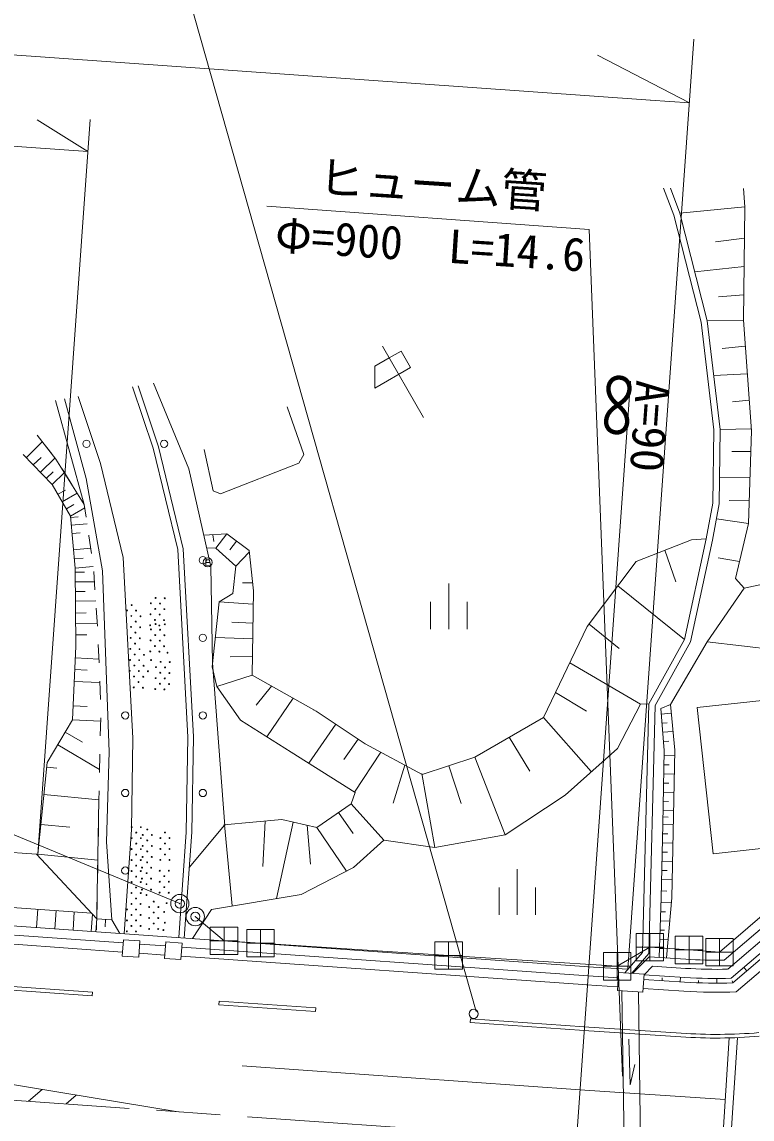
# Model space of a CAD drawing. Units: millimetres, scale not verified. Extents: x 40036 to 680617, y 20018 to 380345.
# Drawn here: x 514541 to 554496, y 285781 to 345818 of the extents above; entities that cross this region are included whole.
import ezdxf
from ezdxf.enums import TextEntityAlignment as Align

# ---------------------------------------------------------------- set-up
doc = ezdxf.new("R2010")
doc.units = ezdxf.units.MM
doc.header["$LTSCALE"] = 1000.91
doc.header["$PDMODE"] = 32
doc.header["$PDSIZE"] = 500
doc.linetypes.add('CHAIN', pattern=[18.5, 12, -1.5, 3.5, -1.5])
for name, color, linetype, lineweight in [('M-BGD', 7, 'Continuous', 13), ('M-BMK', 2, 'CHAIN', 13), ('M-BMK-ROW', 30, 'Continuous', 13), ('M-STR-HTXT', 7, 'Continuous', 13), ('M-STR-STRC', 7, 'Continuous', 13)]:
    doc.layers.add(name, color=color, linetype=linetype, lineweight=lineweight)
doc.styles.add('ＭＳ ゴシック', font='')
doc.styles.get('ＭＳ ゴシック').set_extended_font_data('MS Gothic')

# ---------------------------------------------------------------- blocks, each defined once
blk = doc.blocks.new('ﾌﾟﾛｯﾄﾏｰｸ-11')
at = {"color": 30, "linetype": 'Continuous', "lineweight": 13}
for p, q in [((0, 0.5), (0, -0.5)), ((-0.5, 0), (0.5, 0))]:
    blk.add_line(p, q, dxfattribs=at)
blk.add_lwpolyline([(0.5, 0.5), (-0.5, 0.5), (-0.5, -0.5), (0.5, -0.5)], close=True, dxfattribs=at)
blk = doc.blocks.new('ﾌﾟﾛｯﾄﾏｰｸ-03_2')
at = {"color": 30, "linetype": 'Continuous', "lineweight": 13}
blk.add_circle((0, 0), 0.5, dxfattribs=at)
at = {"color": 30}
blk.add_point((0, 0), dxfattribs=at)

msp = doc.modelspace()

# ---------------------------------------------------------------- linework, layer by layer
at = {"layer": 'M-BGD'}
for p, q in [((550211, 335253), (549650, 336713)), ((550546, 335359), (550026, 336713)), ((554101, 335708), (554025, 336708)), ((554101, 335708), (550546, 335359)), ((554020, 329505), (554101, 335708)), ((551703, 329391), (550211, 335253)), ((552048, 329455), (550546, 335359)), ((554079, 333979), (552499, 333788)), ((554059, 332444), (551364, 332143)), ((554038, 330884), (552658, 330766)), ((552408, 323492), (551703, 329391)), ((554020, 329505), (552048, 329455)), ((552759, 323511), (552048, 329455)), ((554467, 323434), (554020, 329505)), ((536517, 324180), (534265, 328081)), ((535291, 327806), (534641, 327430)), ((535810, 326905), (535291, 327806)), ((554126, 328067), (552854, 327948)), ((534641, 327430), (533860, 326980)), ((533860, 326980), (533860, 325779)), ((533860, 325779), (535810, 326905)), ((554236, 326569), (552406, 326463)), ((517951, 319413), (516376, 325108)), ((554343, 325124), (553421, 325023)), ((529971, 322155), (529056, 324757)), ((516404, 321894), (515368, 323200)), ((552356, 319478), (552408, 323492)), ((552705, 319443), (552759, 323511)), ((554471, 323548), (552759, 323511)), ((554294, 318376), (554467, 323434)), ((514772, 321973), (515655, 322838)), ((516171, 322188), (515549, 322971)), ((525002, 320160), (524522, 322428)), ((514609, 322140), (516202, 320513)), ((515164, 321574), (515584, 321985)), ((515555, 321174), (516355, 321957)), ((517951, 319413), (516404, 321894)), ((529694, 321673), (529971, 322155)), ((554429, 322318), (553381, 322310)), ((515878, 320843), (516245, 321202)), ((517178, 320653), (516736, 321363)), ((525398, 319997), (529694, 321673)), ((516202, 320513), (516862, 321160)), ((517265, 320513), (517178, 320653)), ((554381, 320905), (552716, 320895)), ((516202, 320513), (517197, 318780)), ((516514, 319969), (516916, 320199)), ((516749, 319560), (517566, 320030)), ((525002, 320160), (525398, 319997)), ((516973, 319170), (517389, 319409)), ((517951, 319413), (517794, 319664)), ((518053, 318715), (517951, 319413)), ((551994, 317531), (552356, 319478)), ((552337, 317463), (552705, 319443)), ((554337, 319643), (553240, 319632)), ((517197, 318780), (517978, 319228)), ((517197, 318780), (517447, 315936)), ((517204, 318706), (517624, 318743)), ((517242, 318274), (518106, 318350)), ((554294, 318376), (552546, 318625)), ((553587, 315370), (554294, 318376)), ((517282, 317816), (517727, 317855)), ((518202, 317693), (518197, 317725)), ((518341, 316734), (518202, 317693)), ((525758, 317805), (524495, 317728)), ((524990, 317758), (525041, 317391)), ((525758, 317805), (525152, 317015)), ((526969, 316887), (525758, 317805)), ((517360, 316933), (518300, 317016)), ((525152, 317015), (524648, 317042)), ((525152, 317015), (526240, 316039)), ((526287, 317404), (525916, 316937)), ((551184, 317475), (548158, 316291)), ((550802, 312022), (551994, 317531)), ((551133, 311897), (552337, 317463)), ((551994, 317531), (551184, 317475)), ((517404, 316435), (517888, 316477)), ((526979, 316798), (526240, 316039)), ((527210, 314681), (526969, 316887)), ((550325, 315181), (549731, 316906)), ((553806, 316300), (552650, 316487)), ((517447, 315936), (518445, 316023)), ((517447, 315936), (517496, 311659)), ((524600, 316084), (524604, 316384)), ((524600, 316084), (524800, 316081)), ((524802, 316241), (524602, 316244)), ((524804, 316381), (524604, 316384)), ((526240, 316039), (526080, 314540)), ((548158, 316291), (545478, 312728)), ((517450, 315699), (517960, 315705)), ((518536, 314743), (518468, 315742)), ((554065, 314824), (553587, 315370)), ((517456, 315174), (518506, 315186)), ((517462, 314649), (518002, 314655)), ((527162, 315121), (526602, 315129)), ((527136, 310068), (527210, 314681)), ((537898, 312582), (537898, 315085)), ((550802, 312022), (547152, 314953)), ((554065, 314824), (552039, 311890)), ((555682, 315174), (554065, 314824)), ((517468, 314124), (518578, 314136)), ((525338, 314080), (524958, 310536)), ((526080, 314540), (525338, 314080)), ((527198, 313964), (525338, 314080)), ((536897, 314084), (536897, 312582)), ((538899, 314084), (538899, 312582)), ((517475, 313473), (518049, 313479)), ((518672, 312746), (518604, 313745)), ((517482, 312883), (518662, 312896)), ((527182, 312915), (526027, 312967)), ((547218, 311530), (545574, 312856)), ((517489, 312271), (518091, 312278)), ((545478, 312728), (543081, 307756)), ((517496, 311659), (517304, 307626)), ((518760, 310746), (518716, 311746)), ((527168, 312068), (525129, 312132)), ((548847, 308512), (550802, 312022)), ((549195, 308416), (551133, 311897)), ((552039, 311890), (550029, 308471)), ((555791, 311455), (552039, 311890)), ((517466, 311017), (518751, 310956)), ((527152, 311085), (525931, 311069)), ((524958, 310536), (525200, 309454)), ((548387, 308480), (544524, 310749)), ((517435, 310375), (518107, 310343)), ((527136, 310068), (525200, 309454)), ((530644, 308101), (527136, 310068)), ((517404, 309732), (518807, 309666)), ((518847, 308746), (518803, 309746)), ((525200, 309454), (526504, 307604)), ((528203, 309470), (527351, 308436)), ((529387, 308806), (527951, 306691)), ((545437, 308096), (543740, 309122)), ((555042, 308694), (551487, 308304)), ((517341, 308398), (518103, 308362)), ((530501, 308152), (530515, 308174)), ((533329, 306306), (530644, 308101)), ((547135, 306065), (548387, 308480)), ((548847, 308512), (548387, 308480)), ((548847, 308512), (548493, 294894)), ((549195, 308416), (548842, 294840)), ((550029, 308471), (549505, 308251)), ((549505, 308251), (549691, 305947)), ((549691, 305947), (549505, 308251)), ((550266, 305962), (550029, 308471)), ((552366, 300295), (551487, 308304)), ((517304, 307626), (515922, 305284)), ((517304, 307626), (518848, 307553)), ((518830, 306745), (518853, 307746)), ((526504, 307604), (529266, 305862)), ((530239, 305250), (531711, 307388)), ((543081, 307756), (539327, 305585)), ((543081, 307756), (545694, 304802)), ((549530, 307942), (550075, 307986)), ((549570, 307443), (549846, 307465)), ((516910, 306957), (517860, 306397)), ((549611, 306944), (550169, 306989)), ((516498, 306260), (518788, 304909)), ((532947, 306561), (532157, 305448)), ((536449, 304632), (533329, 306306)), ((542336, 304818), (541203, 306670)), ((549651, 306445), (549933, 306468)), ((518785, 304744), (518807, 305745)), ((529266, 305862), (532774, 303655)), ((532741, 303675), (534173, 305853)), ((544275, 303509), (547135, 306065)), ((549685, 305670), (550260, 305659)), ((550102, 297891), (550266, 305962)), ((515922, 305284), (515419, 300268)), ((515898, 305045), (516442, 304990)), ((534848, 303063), (535499, 305142)), ((539327, 305585), (536449, 304632)), ((538579, 303042), (537904, 305114)), ((539327, 305585), (540983, 301337)), ((549675, 305170), (549962, 305164)), ((536432, 304685), (537141, 300633)), ((549665, 304670), (550240, 304658)), ((549654, 304169), (549942, 304163)), ((515748, 303543), (518751, 303242)), ((518630, 296143), (518750, 303237)), ((518742, 302743), (518750, 303237)), ((518750, 303237), (518762, 303743)), ((532774, 303655), (532559, 303034)), ((540983, 301337), (544275, 303509)), ((549644, 303669), (550219, 303657)), ((532559, 303034), (530674, 301744)), ((532559, 303034), (534338, 301039)), ((549623, 302668), (550199, 302656)), ((549634, 303169), (549921, 303163)), ((528769, 302165), (525593, 301876)), ((527852, 302081), (527731, 299602)), ((529391, 302027), (528468, 297845)), ((530674, 301744), (528769, 302165)), ((531870, 302563), (532664, 301402)), ((549616, 302311), (549900, 302305)), ((496269, 301626), (515336, 300274)), ((515583, 301906), (517153, 301748)), ((518708, 300741), (518725, 301742)), ((525615, 301848), (523704, 299563)), ((525633, 301879), (526037, 297442)), ((530143, 301858), (530337, 299721)), ((530674, 301744), (532311, 299352)), ((549597, 301391), (549885, 301385)), ((549608, 301892), (550183, 301880)), ((561551, 301812), (552972, 294478)), ((532689, 299546), (534338, 301039)), ((534338, 301039), (537141, 300633)), ((537141, 300633), (540983, 301337)), ((549587, 300891), (550163, 300879)), ((561536, 301141), (553162, 293982)), ((518640, 296738), (515336, 300274)), ((515419, 300268), (518695, 299939)), ((549577, 300391), (549865, 300385)), ((555920, 300685), (552366, 300295)), ((561521, 300469), (553353, 293486)), ((518674, 298740), (518690, 299690)), ((518690, 299690), (518691, 299740)), ((549566, 299890), (550142, 299878)), ((561513, 300134), (553442, 293234)), ((529815, 298068), (532689, 299546)), ((541650, 296951), (541650, 299453)), ((549556, 299390), (549844, 299384)), ((561498, 299462), (553635, 292741)), ((493861, 298787), (518349, 297050)), ((540649, 298452), (540649, 296951)), ((542651, 298452), (542651, 296951)), ((549546, 298890), (550122, 298878)), ((493818, 297787), (545565, 294116)), ((524909, 297254), (529815, 298068)), ((549525, 297889), (549416, 294623)), ((549533, 298263), (549826, 298257)), ((549814, 294597), (550102, 297891)), ((515410, 297258), (515340, 296260)), ((516409, 297187), (516338, 296189)), ((518640, 296738), (518657, 297739)), ((523877, 295654), (524909, 297254)), ((549516, 297624), (550077, 297605)), ((517407, 297117), (517336, 296118)), ((518402, 296993), (518335, 296047)), ((518640, 296738), (518590, 296029)), ((519094, 296309), (519122, 296704)), ((519469, 296679), (519893, 295937)), ((549483, 296623), (549989, 296606)), ((549500, 297123), (549766, 297115)), ((549466, 296123), (549706, 296115)), ((514138, 295843), (520084, 295421)), ((520034, 294695), (520096, 295594)), ((520096, 295594), (520995, 295532)), ((520995, 295532), (520932, 294633)), ((523957, 295653), (523953, 295649)), ((549450, 295623), (549902, 295608)), ((514098, 295344), (520049, 294922)), ((520948, 294858), (522358, 294758)), ((520983, 295358), (522392, 295258)), ((523291, 295194), (545530, 293616)), ((548493, 294894), (547543, 293786)), ((548842, 294840), (547917, 293762)), ((549433, 295123), (549646, 295116)), ((493570, 294292), (518378, 292532)), ((493584, 294492), (518397, 292732)), ((520932, 294633), (520034, 294695)), ((523256, 294695), (545494, 293117)), ((548861, 294659), (547978, 293758)), ((550881, 294527), (548861, 294659)), ((547706, 293977), (545509, 294119)), ((547173, 293510), (545530, 293616)), ((549057, 294144), (548588, 293665)), ((550816, 293529), (548588, 293673)), ((550848, 294028), (549057, 294144)), ((554203, 293884), (554041, 294075)), ((547141, 293010), (545444, 293121)), ((550799, 293274), (548572, 293419)), ((549570, 293354), (549580, 293502)), ((550569, 293289), (550586, 293544)), ((551568, 293235), (551572, 293355)), ((552569, 293218), (552568, 293473)), ((553442, 293234), (553400, 293353)), ((518378, 292532), (518395, 292732)), ((547578, 278524), (547376, 292794)), ((548479, 278511), (548278, 292736)), ((550767, 292774), (548539, 292919)), ((525333, 292240), (525319, 292040)), ((525319, 292040), (530610, 291664)), ((525333, 292240), (530624, 291864)), ((530624, 291864), (530610, 291664)), ((539081, 291264), (539066, 291065)), ((539081, 291264), (545331, 290821)), ((539066, 291065), (545317, 290621)), ((550605, 290277), (545282, 290624)), ((550618, 290477), (545295, 290823)), ((547747, 290155), (547824, 287650)), ((547824, 287650), (548085, 288774))]:
    msp.add_line(p, q, dxfattribs=at)
for points in [[(521738, 326055), (523680, 321359), (524876, 316027), (524961, 310738), (525636, 301834)], [(520599, 325854), (521723, 322486), (523069, 316950), (523621, 306687), (523533, 301489), (523123, 295708)], [(520898, 325907), (522012, 322569), (523368, 316994), (523922, 306693), (523833, 301476), (523423, 295686)], [(516869, 325195), (518055, 320838), (518947, 315780), (519315, 305873), (519171, 300950), (519469, 296679), (518640, 296738)], [(517609, 325326), (518835, 321655), (520086, 316511), (520617, 306632), (520532, 301621), (520128, 295920)], [(515419, 300268), (515922, 305284), (517304, 307626), (517400, 309643), (517496, 311659), (517472, 313798), (517447, 315936), (517322, 317358), (517197, 318780), (516202, 320513), (514609, 322140)], [(549416, 294623), (549525, 297889), (549608, 301918), (549691, 305947)]]:
    msp.add_lwpolyline(points, dxfattribs=at)
for points in [[(522345, 294574), (523243, 294511), (523306, 295410), (522407, 295473)], [(548591, 293718), (547193, 293809), (547128, 292810), (548526, 292720)]]:
    msp.add_lwpolyline(points, close=True, dxfattribs=at)
for centre, radius in [((518072, 322734), 200), ((522319, 322734), 200), ((524442, 316364), 200), ((524702, 316242), 250), ((521596, 314005), 25), ((521855, 314297), 25), ((522096, 313990), 25), ((522356, 314282), 25), ((520286, 313617), 25), ((520545, 313909), 25), ((520786, 313602), 25), ((521578, 313404), 25), ((521837, 313697), 25), ((522078, 313389), 25), ((522338, 313682), 25), ((520527, 313309), 25), ((520768, 313001), 25), ((521028, 313294), 25), ((521560, 312804), 25), ((521819, 313097), 25), ((521856, 312868), 25), ((522060, 312789), 25), ((522319, 313082), 25), ((522356, 312853), 25), ((520509, 312709), 25), ((520750, 312401), 25), ((521009, 312694), 25), ((521597, 312575), 25), ((521838, 312268), 25), ((522097, 312560), 25), ((522338, 312253), 25), ((524442, 312117), 200), ((520491, 312109), 25), ((520732, 311801), 25), ((520991, 312094), 25), ((521579, 311975), 25), ((521820, 311667), 25), ((522079, 311960), 25), ((522320, 311652), 25), ((520473, 311508), 25), ((520714, 311201), 25), ((520973, 311493), 25), ((521214, 311186), 25), ((521561, 311375), 25), ((522061, 311360), 25), ((522507, 311299), 25), ((520455, 310908), 25), ((520696, 310600), 25), ((520955, 310893), 25), ((521196, 310585), 25), ((521605, 310895), 25), ((521872, 310509), 25), ((522131, 310802), 25), ((522372, 310494), 25), ((522631, 310787), 25), ((520437, 310308), 25), ((520678, 310000), 25), ((520937, 310293), 25), ((521178, 309985), 25), ((521434, 310286), 25), ((521854, 309909), 25), ((522113, 310202), 25), ((522354, 309894), 25), ((522613, 310187), 25), ((520660, 309400), 25), ((520919, 309692), 25), ((521160, 309385), 25), ((521836, 309309), 25), ((522095, 309601), 25), ((522336, 309294), 25), ((522595, 309586), 25), ((520195, 307871), 200), ((524442, 307871), 200), ((520195, 303624), 200), ((524442, 303624), 200), ((520548, 301754), 25), ((520797, 301454), 25), ((521048, 301753), 25), ((521400, 301627), 25), ((522368, 301460), 25), ((520546, 301154), 25), ((520795, 300853), 25), ((521046, 301153), 25), ((521149, 301327), 25), ((521398, 301027), 25), ((521649, 301326), 25), ((522117, 301160), 25), ((522367, 300859), 25), ((522618, 301159), 25), ((520544, 300553), 25), ((520794, 300252), 25), ((521045, 300552), 25), ((521147, 300727), 25), ((521397, 300426), 25), ((521648, 300726), 25), ((522116, 300560), 25), ((522365, 300259), 25), ((522616, 300559), 25), ((520543, 299953), 25), ((520792, 299652), 25), ((521043, 299952), 25), ((521146, 300126), 25), ((521395, 299825), 25), ((521646, 300125), 25), ((522114, 299959), 25), ((522615, 299958), 25), ((520195, 299378), 200), ((520541, 299352), 25), ((520791, 299051), 25), ((521042, 299351), 25), ((521112, 299539), 25), ((521361, 299238), 25), ((521612, 299537), 25), ((522080, 299372), 25), ((522330, 299071), 25), ((522581, 299370), 25), ((520540, 298752), 25), ((520789, 298451), 25), ((521040, 298750), 25), ((521110, 298938), 25), ((521359, 298637), 25), ((521610, 298937), 25), ((522079, 298771), 25), ((522328, 298470), 25), ((522579, 298770), 25), ((520538, 298151), 25), ((520788, 297850), 25), ((521039, 298150), 25), ((521108, 298338), 25), ((521358, 298037), 25), ((521609, 298336), 25), ((522077, 298171), 25), ((522577, 298169), 25), ((520286, 297251), 25), ((520537, 297551), 25), ((520786, 297250), 25), ((521037, 297549), 25), ((521505, 297384), 25), ((521756, 297683), 25), ((522006, 297382), 25), ((522456, 297594), 25), ((520284, 296650), 25), ((520535, 296950), 25), ((520785, 296649), 25), ((521036, 296949), 25), ((521504, 296783), 25), ((521755, 297083), 25), ((522004, 296782), 25), ((522325, 297115), 25), ((520283, 296050), 25), ((520534, 296350), 25), ((520783, 296049), 25), ((521034, 296348), 25), ((521502, 296182), 25), ((521753, 296482), 25), ((522003, 296181), 25), ((522285, 296122), 25), ((522360, 296526), 25), ((539263, 291538), 250)]:
    msp.add_circle(centre, radius, dxfattribs=at)
for radius, end in [(25268, 271.02517), (25768, 271.42641), (26524, 271.99238), (26269, 271.81565), (27024, 272.36482), (29527, 274.60102), (29327, 274.60102)]:
    msp.add_arc((552520, 319742), radius, 266.28002, end, dxfattribs=at)
at = {"layer": 'M-BMK'}
msp.add_line((342187, 299011), (544892, 284630), dxfattribs=at)
at = {"layer": 'M-BMK-ROW'}
for p, q in [((552713, 294918), (561567, 302505)), ((523181, 297570), (513722, 301490)), ((524026, 296859), (525604, 295529)), ((525604, 295529), (527593, 295401)), ((527593, 295401), (537892, 294736)), ((547117, 294139), (548903, 295183)), ((551047, 295034), (548903, 295183)), ((551047, 295034), (552713, 294918)), ((537892, 294736), (547117, 294139))]:
    msp.add_line(p, q, dxfattribs=at)
for p in [(523181, 297570), (524026, 296859)]:
    msp.add_point(p, dxfattribs=at)
at = {"layer": 'M-STR-HTXT'}
for p, q in [((346441, 355904), (548930, 341539)), ((551316, 344872), (547706, 293977)), ((551069, 341388), (546045, 343993)), ((482777, 341236), (518147, 338727)), ((548918, 341540), (551069, 341388)), ((518147, 338727), (515371, 340452)), ((515419, 300268), (518272, 340482)), ((527946, 335744), (545591, 334461)), ((547408, 288119), (545591, 334461)), ((544892, 284630), (547838, 326160))]:
    msp.add_line(p, q, dxfattribs=at)
at = {"layer": 'M-STR-STRC'}
for p, q in [((539396, 291664), (522970, 349655)), ((523097, 286177), (493339, 291047)), ((552846, 284078), (553246, 290224)), ((553296, 284047), (553698, 290239)), ((526586, 288689), (545087, 287376)), ((514907, 286758), (515644, 287397)), ((516955, 286613), (517507, 287092)), ((553027, 286860), (545071, 287377))]:
    msp.add_line(p, q, dxfattribs=at)

# ---------------------------------------------------------------- block references
at = {"layer": 'M-BMK-ROW'}
for name, p, xscale, yscale in [('ﾌﾟﾛｯﾄﾏｰｸ-03_2', (523181, 297570), 1000.907, 1000.907), ('ﾌﾟﾛｯﾄﾏｰｸ-03_2', (524026, 296859), 1000.907, 1000.907), ('ﾌﾟﾛｯﾄﾏｰｸ-11', (525601, 295532), 1501.361, 1501.361), ('ﾌﾟﾛｯﾄﾏｰｸ-11', (527593, 295401), 1501.361, 1501.361), ('ﾌﾟﾛｯﾄﾏｰｸ-11', (537892, 294736), 1501.361, 1501.361), ('ﾌﾟﾛｯﾄﾏｰｸ-11', (548903, 295183), 1501.361, 1501.361), ('ﾌﾟﾛｯﾄﾏｰｸ-11', (551047, 295034), 1501.361, 1501.361), ('ﾌﾟﾛｯﾄﾏｰｸ-11', (552713, 294918), 1501.361, 1501.361), ('ﾌﾟﾛｯﾄﾏｰｸ-11', (547117, 294139), 1501.361, 1501.361)]:
    msp.add_blockref(name, p, dxfattribs=dict(at, xscale=xscale, yscale=yscale))

# ---------------------------------------------------------------- texts
at = {"layer": 'M-STR-HTXT', "style": 'ＭＳ ゴシック'}
for s, height, rotation, p in [('ヒューム管', 1835, 356.287, (543176, 335067)), ('Φ=900\u3000L=14.6', 1835, 356.287, (545263, 331607)), ('∞', 2568, 265.942, (544949, 323258)), ('A=90', 1835, 265.942, (547267, 321304))]:
    msp.add_text(s, height=height, rotation=rotation, dxfattribs=at).set_placement(p, align=Align.BOTTOM_RIGHT)

doc.saveas('drawing.dxf')
